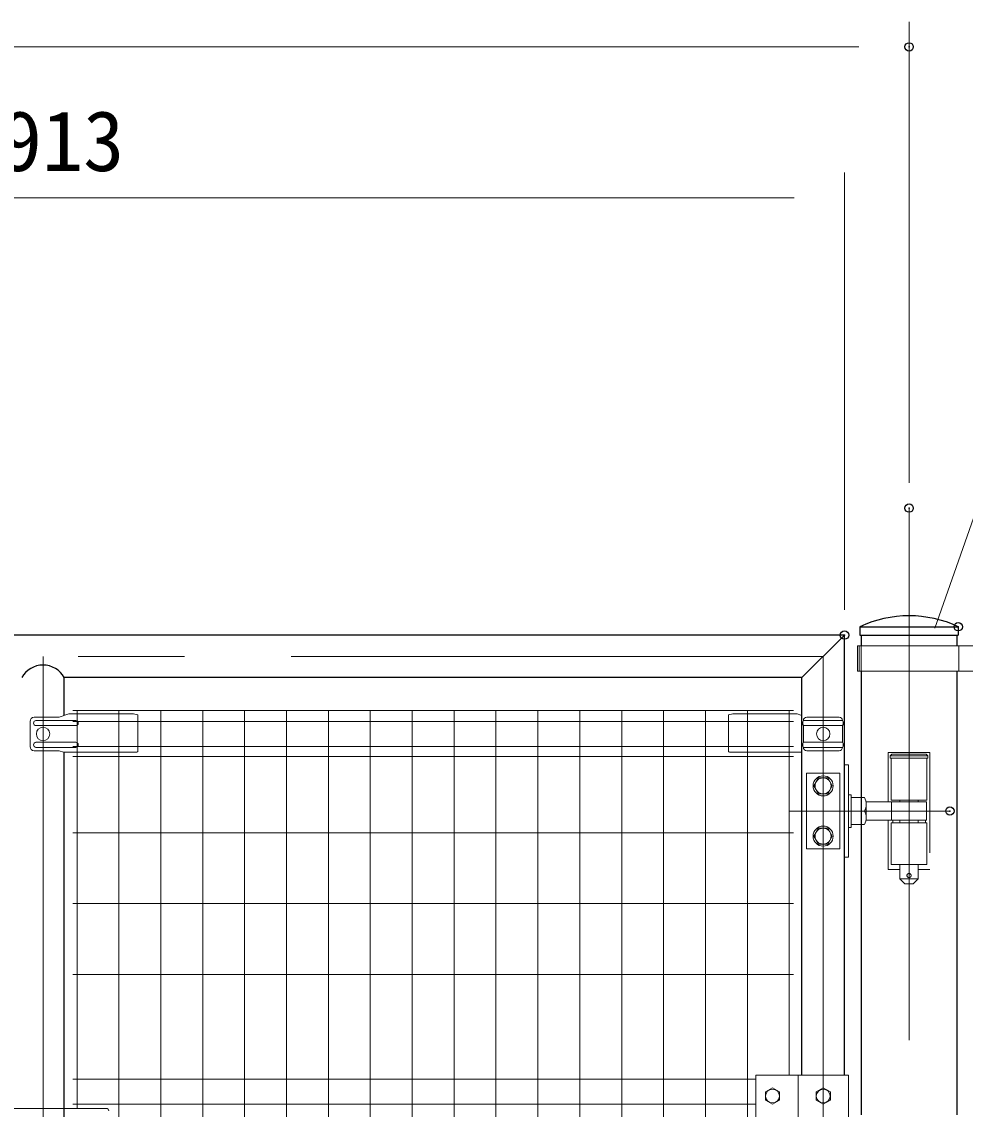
# Model space of a CAD drawing. Units: millimetres, scale not verified. Extents: x -6300 to 6300, y -4454 to 4456.
# Drawn here: x -380 to 746, y -1146 to 152 of the extents above; entities that cross this region are included whole.
import ezdxf
from ezdxf.enums import TextEntityAlignment as Align

# ---------------------------------------------------------------- set-up
doc = ezdxf.new("R2010")
doc.units = ezdxf.units.MM
doc.header["$LTSCALE"] = 20
doc.header["$PDMODE"] = 32
doc.header["$PDSIZE"] = 10
doc.linetypes.add('DASHED', pattern=[7.5, 6, -1.5])
doc.linetypes.add('USER1', pattern=[50.8, 31.75, -6.35, 6.35, -6.35])
for name, color, linetype, lineweight in [('0-0_D-STR3', 3, 'Continuous', 13), ('0-1_D-BMK', 2, 'USER1', 13), ('0-2_D-STR1', 1, 'Continuous', 25), ('0-6_D-STR-DIM', 7, 'Continuous', 13), ('0-8_Defpoints', 8, 'Continuous', 25), ('0-9_D-STR-TXT', 7, 'Continuous', 13), ('0-A_D-STR2', 7, 'Continuous', 13)]:
    doc.layers.add(name, color=color, linetype=linetype, lineweight=lineweight)
doc.styles.add('ＭＳ ゴシック', font='')
doc.styles.get('ＭＳ ゴシック').set_extended_font_data('MS Gothic')

msp = doc.modelspace()

# ---------------------------------------------------------------- linework, layer by layer
at = {"layer": '0-0_D-STR3'}
for p, q in [((617.23, -592.74), (760.29, -592.74)), ((617.23, -592.74), (617.23, -622.74)), ((619.44, -592.74), (619.44, -622.74)), ((621.74, -592.74), (621.74, -622.74)), ((738.34, -592.74), (738.34, -622.74)), ((617.23, -622.74), (760.29, -622.74)), ((-323.7, -673.74), (-335.26, -677.74)), ((-246.61, -673.74), (-323.7, -673.74)), ((-246.61, -673.74), (-241.61, -674.74)), ((-241.61, -674.74), (-241.61, -718.56)), ((468.49, -673.74), (463.49, -674.74)), ((463.49, -674.74), (463.49, -718.56)), ((468.49, -673.74), (545.57, -673.74)), ((545.57, -673.74), (549.89, -675.23)), ((-370.1, -682.74), (-370.1, -712.74)), ((-335.26, -677.74), (-365.1, -677.74)), ((-315.61, -681.74), (-363.02, -681.74)), ((-315.61, -687.74), (-363.02, -687.74)), ((552.82, -681.74), (599.55, -681.74)), ((552.82, -687.74), (599.55, -687.74)), ((552.82, -687.74), (552.82, -707.74)), ((556.82, -677.74), (595.55, -677.74)), ((599.55, -687.74), (599.55, -707.74)), ((-315.61, -707.74), (-363.02, -707.74)), ((-315.61, -713.74), (-363.02, -713.74)), ((552.82, -707.74), (599.55, -707.74)), ((552.82, -713.74), (599.55, -713.74)), ((-335.26, -717.74), (-365.1, -717.74)), ((-330.01, -719.56), (-335.26, -717.74)), ((-330.01, -719.56), (-242.61, -719.56)), ((551.09, -719.56), (464.49, -719.56)), ((556.82, -717.74), (595.55, -717.74)), ((601.89, -734.74), (606.49, -734.74)), ((606.49, -844.74), (606.49, -734.74)), ((556.34, -744.74), (596.34, -744.74)), ((556.34, -744.74), (556.34, -834.74)), ((565.39, -759.74), (570.83, -750.24)), ((581.84, -750.24), (570.83, -750.24)), ((587.29, -759.74), (581.84, -750.24)), ((596.34, -744.74), (596.34, -834.74)), ((565.39, -759.74), (570.83, -769.24)), ((581.84, -769.24), (587.29, -759.74)), ((581.84, -769.24), (570.83, -769.24)), ((606.49, -770.24), (609.69, -770.24)), ((609.69, -773.74), (625.69, -773.74)), ((627.69, -781.71), (627.69, -797.71)), ((565.39, -819.74), (570.83, -810.24)), ((581.84, -810.24), (570.83, -810.24)), ((587.29, -819.74), (581.84, -810.24)), ((609.69, -805.74), (625.33, -805.74)), ((565.39, -819.74), (570.83, -829.24)), ((581.84, -829.24), (570.83, -829.24)), ((581.84, -829.24), (587.29, -819.74)), ((556.34, -834.74), (596.34, -834.74)), ((601.89, -844.74), (606.49, -844.74)), ((606.47, -1104.98), (495.99, -1104.98)), ((495.99, -1104.98), (495.99, -1204.98)), ((546.49, -1104.98), (546.49, -1204.98)), ((606.47, -1104.98), (606.47, -1204.98)), ((-430.11, -1144.74), (-279.11, -1144.74))]:
    msp.add_line(p, q, dxfattribs=at)
at = {"layer": '0-0_D-STR3', "linetype": 'DASHED'}
for p, q in [((653.89, -719.74), (653.89, -778.74)), ((653.89, -719.74), (703.89, -719.74)), ((656.39, -723.74), (658.39, -721.74)), ((656.39, -726.74), (656.39, -723.74)), ((656.39, -723.74), (701.39, -723.74)), ((656.39, -726.74), (701.39, -726.74)), ((657.54, -776.74), (657.54, -726.74)), ((678.89, -721.74), (658.39, -721.74)), ((678.89, -721.74), (699.39, -721.74)), ((701.39, -723.74), (699.39, -721.74)), ((700.24, -726.74), (700.24, -776.74)), ((701.39, -726.74), (701.39, -723.74)), ((703.89, -719.74), (703.89, -859.74)), ((657.54, -776.74), (700.24, -776.74)), ((658.1, -800.74), (658.1, -778.74)), ((667.89, -776.74), (667.89, -778.74)), ((689.89, -776.74), (689.89, -778.74)), ((627.42, -800.74), (699.89, -800.74)), ((653.89, -800.74), (653.89, -859.74)), ((657.54, -803.74), (700.24, -803.74)), ((659.39, -800.74), (659.39, -803.74)), ((667.89, -800.74), (667.89, -803.74)), ((689.89, -800.74), (689.89, -803.74)), ((698.39, -800.74), (698.39, -803.74)), ((700.24, -853.74), (700.24, -803.74)), ((667.89, -853.74), (667.89, -870.74)), ((653.89, -859.74), (667.89, -859.74)), ((689.89, -859.74), (703.89, -859.74)), ((673.89, -876.74), (667.89, -870.74)), ((673.89, -876.74), (683.89, -876.74)), ((683.89, -876.74), (689.89, -870.74))]:
    msp.add_line(p, q, dxfattribs=at)
at = {"layer": '0-0_D-STR3'}
msp.add_lwpolyline([(606.49, -809.24), (609.69, -809.24), (609.69, -770.24)], dxfattribs=at)
at = {"layer": '0-0_D-STR3', "linetype": 'DASHED'}
for points in [[(627.42, -778.74), (699.89, -778.74), (699.89, -800.74)], [(657.54, -803.74), (657.54, -853.74), (700.24, -853.74)], [(689.89, -853.74), (689.89, -870.74), (667.89, -870.74)]]:
    msp.add_lwpolyline(points, dxfattribs=at)
at = {"layer": '0-0_D-STR3'}
for points in [[(524.49, -1125.07), (524.49, -1134.88), (515.99, -1139.79), (507.49, -1134.88), (507.49, -1125.07), (515.99, -1120.16)], [(584.99, -1125.07), (584.99, -1134.88), (576.49, -1139.79), (567.99, -1134.88), (567.99, -1125.07), (576.49, -1120.16)]]:
    msp.add_lwpolyline(points, close=True, dxfattribs=at)
for centre, radius in [((-354.61, -697.74), 8), ((576.49, -697.74), 8), ((576.34, -759.74), 12), ((576.34, -759.74), 9.5), ((576.34, -819.74), 12), ((576.34, -819.74), 9.5), ((515.99, -1129.98), 8.25), ((576.49, -1129.98), 8.25)]:
    msp.add_circle(centre, radius, dxfattribs=at)
at = {"layer": '0-0_D-STR3', "linetype": 'DASHED'}
msp.add_circle((678.89, -866.74), 2.5, dxfattribs=at)
at = {"layer": '0-0_D-STR3'}
for centre, radius, start, end in [((-365.1, -682.74), 5, 90, 180), ((-363.02, -684.74), 3, 90, 270), ((-315.61, -684.74), 3, 270, 90), ((558.08, -684.74), 6.05, 150.26731, 209.73269), ((556.82, -681.74), 4, 90, 180), ((595.55, -681.74), 4, 0, 90), ((594.29, -684.74), 6.05, 330.26731, 29.73269), ((-365.1, -712.74), 5, 180, 270), ((-363.02, -710.74), 3, 90, 270), ((-315.61, -710.74), 3, 270, 90), ((558.1, -710.74), 6.07, 150.37394, 209.62606), ((556.82, -713.74), 4, 180, 270), ((595.55, -713.74), 4, 270, 0), ((594.27, -710.74), 6.07, 330.37394, 29.62606), ((-242.61, -718.56), 1, 270, 0), ((464.49, -718.56), 1, 180, 270), ((610.69, -781.74), 17, 331.92709, 28.07291), ((610.69, -797.74), 17, 331.92709, 28.07291), ((-279.11, -1147.74), 3, 0, 90)]:
    msp.add_arc(centre, radius, start, end, dxfattribs=at)
at = {"layer": '0-1_D-BMK'}
for p, q in [((678.89, -428.14), (678.89, -2186.21)), ((576.34, -605.14), (-1285.71, -605.14)), ((-354.61, -605.14), (-354.61, -1704.34)), ((576.34, -605.14), (576.34, -1704.34)), ((536.8, -789.74), (727.72, -789.74))]:
    msp.add_line(p, q, dxfattribs=at)
at = {"layer": '0-2_D-STR1'}
for p, q in [((620.14, -569.74), (737.64, -569.74)), ((620.14, -569.74), (620.14, -579.74)), ((737.64, -569.74), (737.64, -579.74)), ((601.89, -579.74), (-1311.11, -579.74)), ((601.89, -579.74), (551.09, -630.54)), ((601.89, -1104.98), (601.89, -579.74)), ((620.14, -579.74), (737.64, -579.74)), ((621.74, -579.74), (621.74, -592.74)), ((736.04, -579.74), (736.04, -592.74)), ((621.74, -622.74), (621.74, -1152.24)), ((736.04, -622.74), (736.04, -1152.24)), ((551.09, -630.54), (-329.21, -630.54)), ((-329.21, -675.65), (-329.21, -630.54)), ((551.09, -1104.98), (551.09, -630.54)), ((-329.21, -1589.65), (-329.21, -719.56))]:
    msp.add_line(p, q, dxfattribs=at)
for centre, radius, start, end in [((678.89, -695.99), 139.25, 65.04567, 114.95433), ((-354.61, -644.55), 29, 28.87195, 151.12805)]:
    msp.add_arc(centre, radius, start, end, dxfattribs=at)
at = {"layer": '0-6_D-STR-DIM'}
for p, q in [((678.89, -398.14), (678.89, 152.38)), ((-3261.11, 122.38), (618.89, 122.38)), ((601.89, -549.74), (601.89, -27.62)), ((541.89, -57.62), (-1251.11, -57.62))]:
    msp.add_line(p, q, dxfattribs=at)
at = {"layer": '0-8_Defpoints'}
for p in [(678.89, 122.38), (678.89, -428.14), (737.64, -569.74), (601.89, -579.74), (727.72, -789.74)]:
    msp.add_point(p, dxfattribs=at)
at = {"layer": '0-9_D-STR-TXT'}
msp.add_lwpolyline([(1645.83, -322.49), (797.36, -322.49), (709.62, -571.65)], dxfattribs=at)
at = {"layer": '0-A_D-STR2'}
for p, q in [((540.94, -669.74), (-319.06, -669.74)), ((-314.06, -1144.74), (-314.06, -669.74)), ((-264.06, -1639.74), (-264.06, -669.74)), ((-214.06, -1639.74), (-214.06, -669.74)), ((-164.06, -1639.74), (-164.06, -669.74)), ((-114.06, -1639.74), (-114.06, -669.74)), ((-64.06, -1639.74), (-64.06, -669.74)), ((-14.06, -1639.74), (-14.06, -669.74)), ((35.94, -1639.74), (35.94, -669.74)), ((85.94, -1639.74), (85.94, -669.74)), ((135.94, -1639.74), (135.94, -669.74)), ((185.94, -1639.74), (185.94, -669.74)), ((235.94, -1639.74), (235.94, -669.74)), ((285.94, -1639.74), (285.94, -669.74)), ((335.94, -1639.74), (335.94, -669.74)), ((385.94, -1639.74), (385.94, -669.74)), ((435.94, -1639.74), (435.94, -669.74)), ((485.94, -1639.74), (485.94, -669.74)), ((535.94, -1104.98), (535.94, -669.74)), ((540.94, -682.84), (-319.06, -682.84)), ((540.94, -712.64), (-319.06, -712.64)), ((540.94, -724.5), (-319.06, -724.5)), ((540.94, -815.74), (-319.06, -815.74)), ((540.94, -900.24), (-319.06, -900.24)), ((540.94, -984.74), (-319.06, -984.74)), ((495.99, -1109.74), (-319.06, -1109.74)), ((495.99, -1139.74), (-319.06, -1139.74))]:
    msp.add_line(p, q, dxfattribs=at)

# ---------------------------------------------------------------- texts
at = {"layer": '0-6_D-STR-DIM', "style": 'ＭＳ ゴシック'}
msp.add_text('1913', height=72.14, dxfattribs=at).set_placement((-453.99, -47.5), align=Align.BOTTOM_LEFT)

doc.saveas('drawing.dxf')
